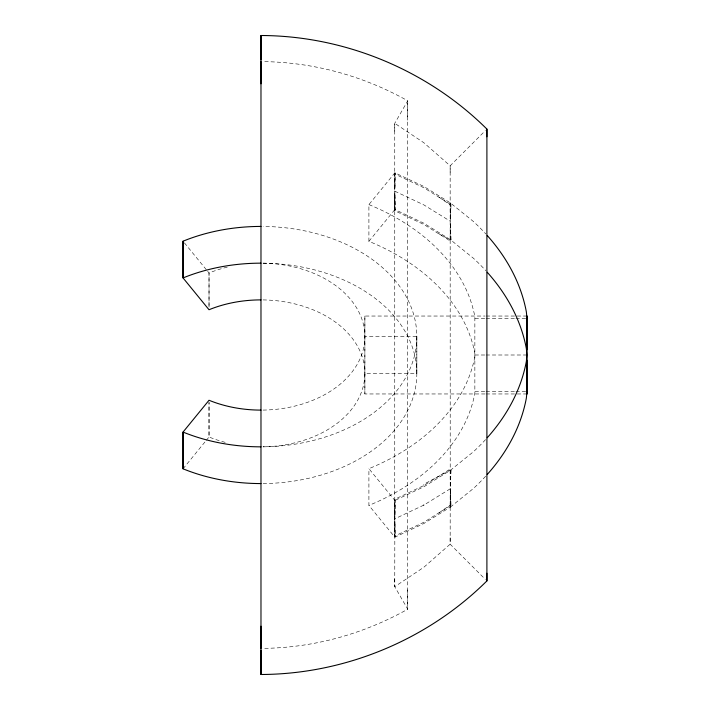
<?xml version="1.0" encoding="UTF-8"?>
<svg xmlns="http://www.w3.org/2000/svg" width="710" height="710" viewBox="0 0 710 710"><rect width="100%" height="100%" fill="white"/><g stroke="black" fill="none" stroke-linecap="round" stroke-linejoin="round"><path stroke-width="0.53" stroke-dasharray="3.55 2.66" d="M485.054 393.961L364.878 393.961L364.878 316.039L485.054 316.039M394.751 578.81L394.751 586.7L407.735 609.198C363.671 633.968 313.758 647.786 263.161 648.381M394.751 131.19L394.751 123.3L407.735 100.802C363.671 76.032 313.758 62.214 263.161 61.619M407.735 589.85L407.735 609.198L407.735 100.802L407.735 120.15M263.117 483.563A155.854 110.201 0 0 0 416.832 373.371L416.832 336.629A155.854 110.201 0 0 0 263.117 226.437M450.158 537.736L450.158 544.188L485.329 579.36M450.158 172.264L450.158 165.812L485.329 130.64M394.751 499.272L395.497 500.177L394.875 516.41L394.751 499.272L423.852 485.516L450.158 469.079L451.098 469.754L450.22 488.817L451.098 506.487L450.158 505.813L423.852 522.258L394.751 536.006L394.875 521.264L395.497 536.92L394.751 536.006L394.751 123.3L423.852 142.737L450.158 165.812L450.22 488.817L450.158 544.188L423.852 567.263L394.751 586.7L394.875 500.47L368.907 468.662A215.6 152.455 0 0 0 474.857 356.535L474.857 353.465A215.6 152.455 0 0 0 368.907 241.338L368.907 204.604L394.875 172.796L423.976 186.544L450.291 202.856L473.366 221.467A267.546 189.188 0 0 1 485.791 233.918M368.907 241.338L394.875 209.53L394.875 172.796M394.795 518.193L394.875 500.47L423.976 486.723L450.291 470.41L473.366 451.8A267.546 189.188 0 0 0 485.791 439.348M394.751 210.728L394.875 193.59L395.497 209.823L394.751 210.728L423.852 224.484L450.158 240.921L451.098 240.246L450.22 221.183L451.098 203.513L450.158 204.187L423.852 187.742L394.751 173.994L395.497 173.08L394.875 188.736L394.751 173.994L394.795 190.599M438.957 233.856L450.158 239.829L450.291 222.629L450.291 239.589L473.366 258.2A267.546 189.188 0 0 1 485.791 270.652M450.992 505.751L450.158 505.094L450.291 490.175L450.291 507.144L423.976 523.456L394.875 537.204L368.907 505.396L368.907 468.662M423.888 505.689L423.888 504.402M368.907 204.604A215.6 152.455 0 0 1 474.857 316.731L474.857 393.269A215.6 152.455 0 0 1 368.907 505.396M183.047 468.804L205.607 441.176M206.29 440.342L209.024 436.996L209.024 402.419L209.024 436.996A103.9 73.467 0 0 0 227.573 442.942M450.291 507.144L473.366 488.533A267.546 189.188 0 0 0 485.791 476.082M450.291 202.856L450.291 219.825L450.158 204.906L450.992 204.249M438.957 512.886L450.158 505.094M450.22 488.817L423.923 505.05L394.84 518.797M450.158 239.829L450.992 239.323M450.992 470.677L450.158 470.171L423.852 484.22L423.852 485.516M486.155 316.039L525.853 316.039M474.999 318.266L484.948 318.266M486.057 318.266L514.794 318.266M515.895 318.266L525.844 318.266M263.064 410.087A103.9 73.467 0 0 0 364.878 336.629L416.832 336.629L416.832 373.371L364.878 373.371A103.9 73.467 0 0 1 263.064 446.821M474.999 355L484.948 355M486.057 355L525.844 355M474.999 391.734L484.948 391.734M486.057 391.734L514.794 391.734M515.895 391.734L525.844 391.734M486.155 393.961L525.853 393.961M394.84 191.203L423.852 204.906L450.22 221.183M450.291 239.589L423.976 223.277L394.875 209.53L394.795 191.806M438.957 197.114L450.158 204.906M184.414 242.864L206.974 270.492M207.657 271.335L209.024 273.004L209.024 307.581L209.024 273.004A103.9 73.467 0 0 1 227.573 267.058M450.158 470.171L450.291 487.371L450.291 470.41M394.795 519.4L394.875 537.204M364.878 316.039L364.878 393.961M263.117 263.17A155.854 110.201 0 0 1 416.832 373.371M416.832 336.629A155.854 110.201 0 0 1 263.117 446.83M263.064 299.913A103.9 73.467 0 0 1 364.878 373.371M263.064 263.179A103.9 73.467 0 0 1 364.878 336.629"/><path stroke-width="1.06" d="M260.978 483.572A155.854 110.201 0 0 1 183.047 468.804L183.047 432.07L209.024 400.262A103.9 73.467 0 0 0 260.978 410.105M260.978 226.428A155.854 110.201 0 0 0 183.047 241.196L183.047 277.93L209.024 309.738A103.9 73.467 0 0 1 260.978 299.895M486.9 573.218L486.9 580.922C427.385 639.994 344.829 674.189 260.978 674.5L260.978 650.183M260.978 648.523L260.978 626.184M260.978 83.816L260.978 61.477M260.978 59.818L260.978 35.5C344.829 35.811 427.385 70.006 486.9 129.078L486.9 580.922M486.9 136.781L486.9 129.078M526.953 360.085L526.953 393.961L526.953 316.039L526.953 349.915M526.953 391.734L526.367 398.061A267.546 189.188 0 0 1 487.237 474.475M526.953 318.266L526.367 311.938A267.546 189.188 0 0 0 487.237 235.525M260.978 35.5L260.978 674.5M183.047 241.196L183.047 277.93A155.854 110.201 0 0 1 260.978 263.161M183.047 468.804L183.047 432.07A155.854 110.201 0 0 0 260.978 446.839M487.237 272.258A267.546 189.188 0 0 1 526.367 348.672L526.953 355L526.367 361.328A267.546 189.188 0 0 1 487.237 437.742"/></g></svg>
